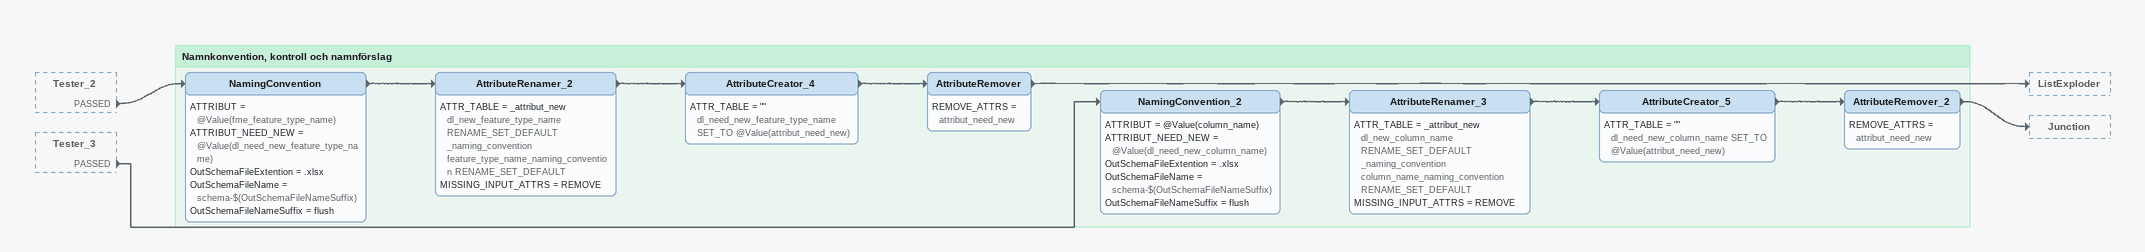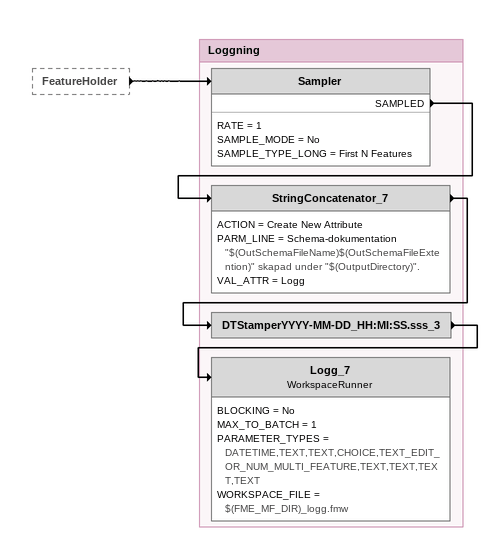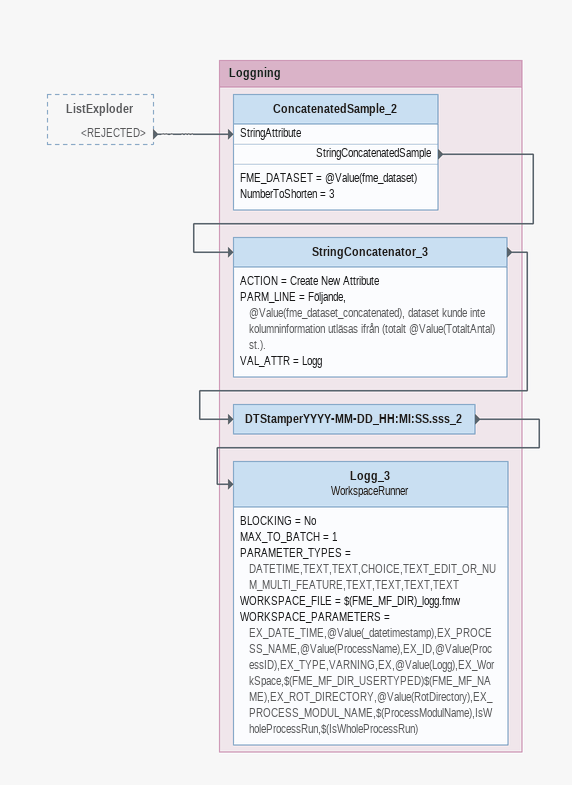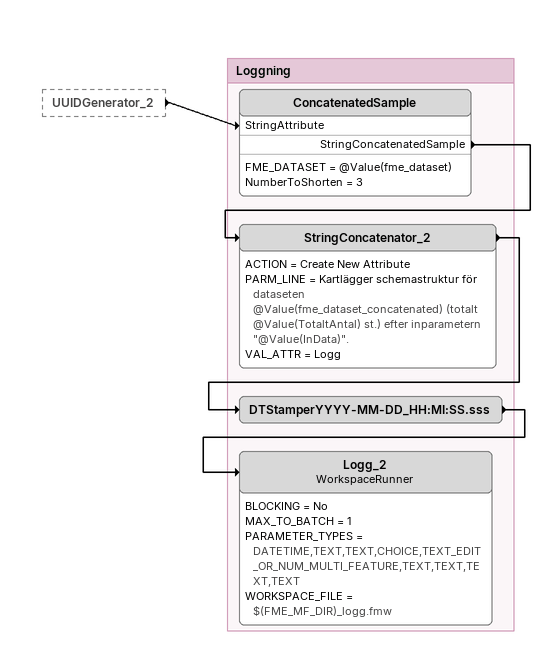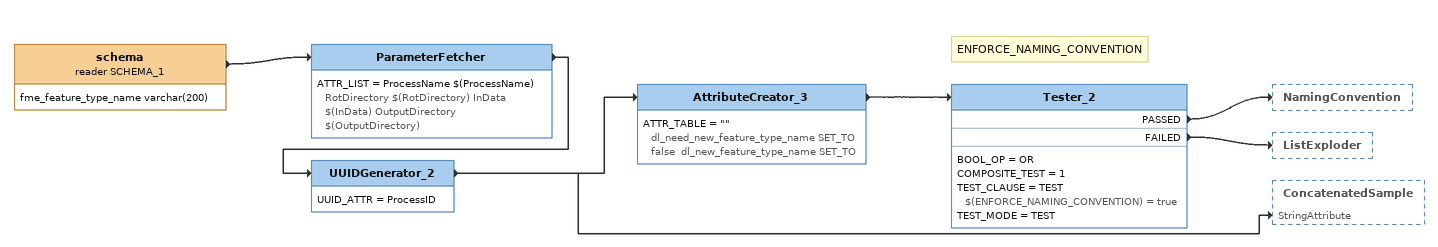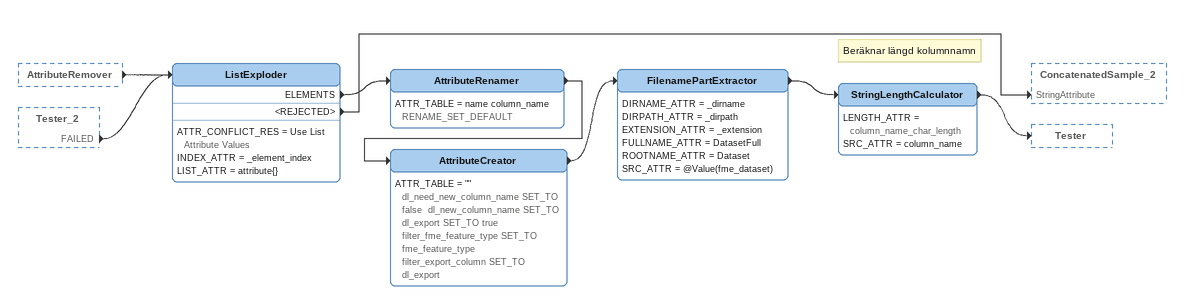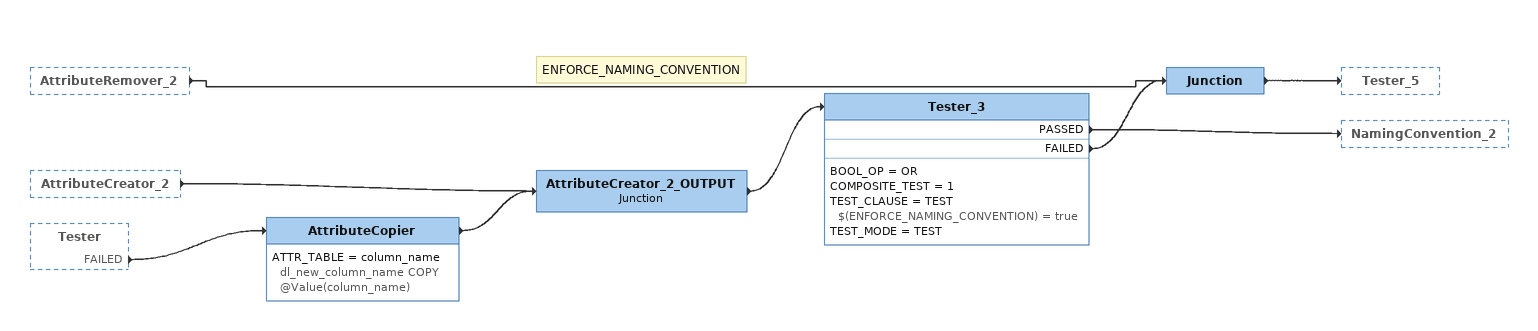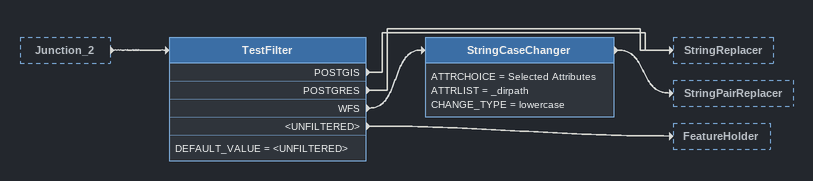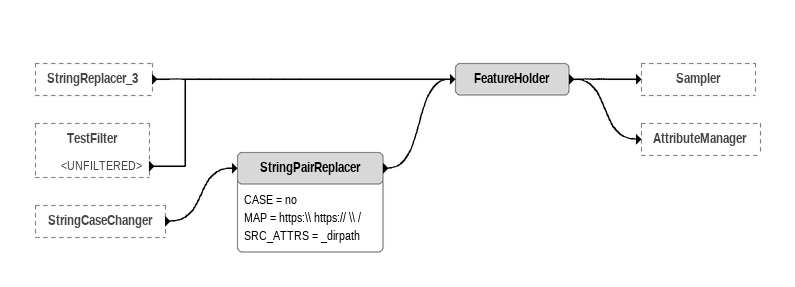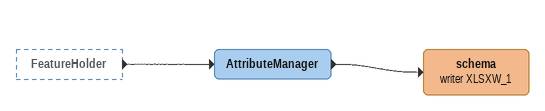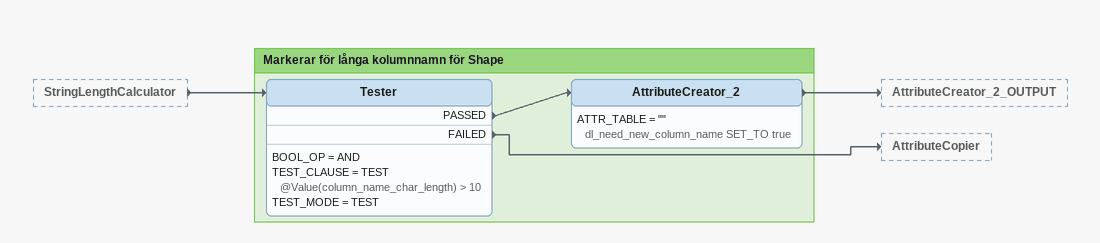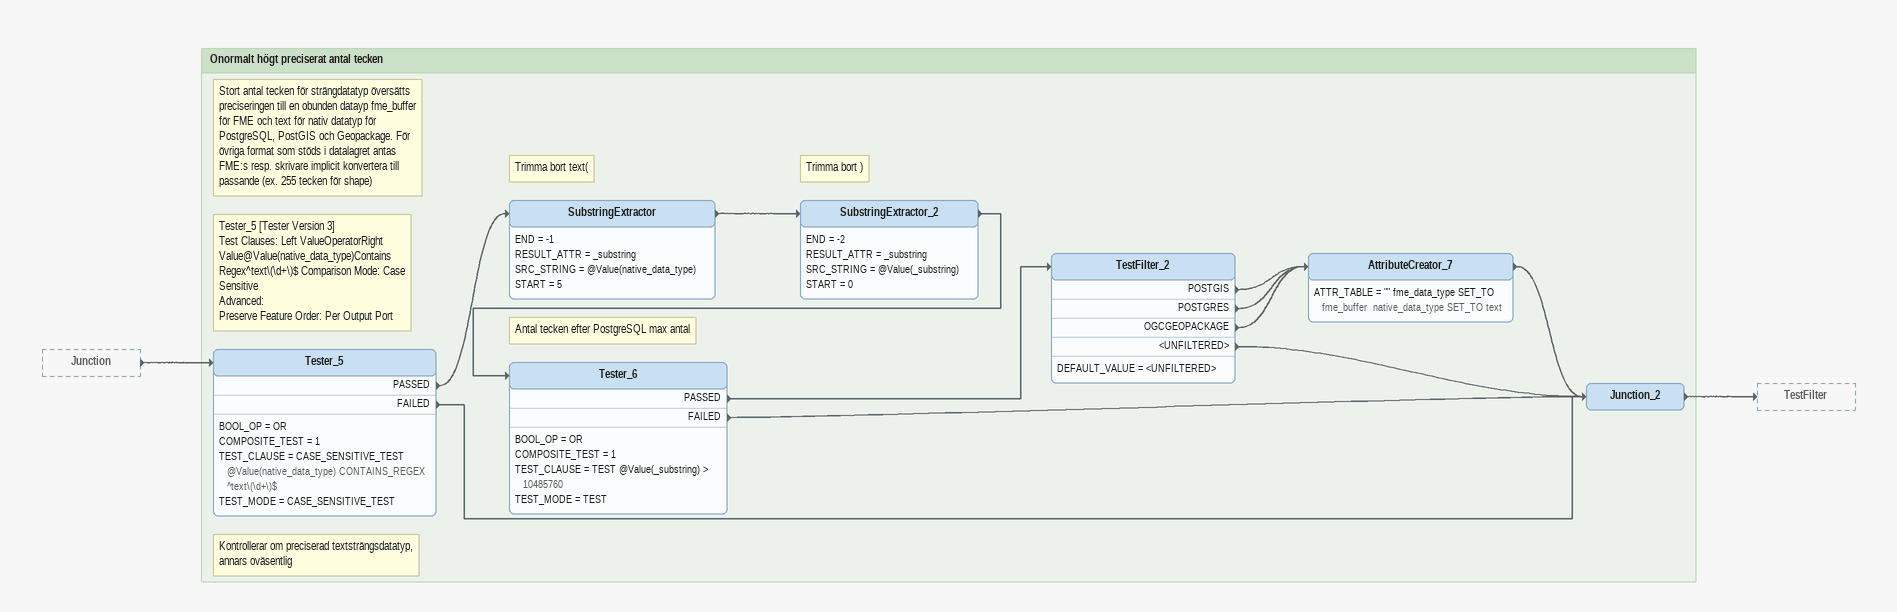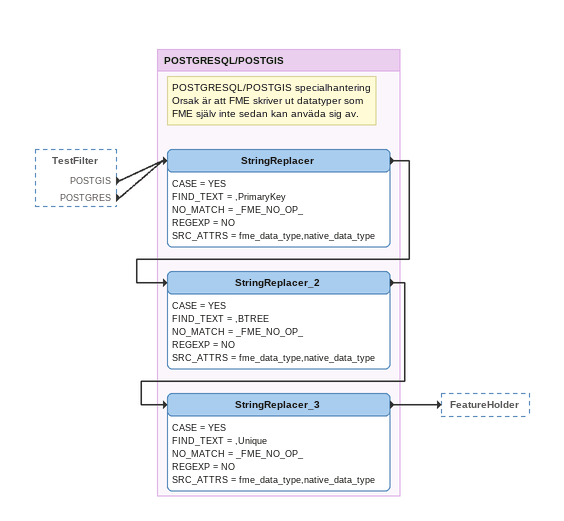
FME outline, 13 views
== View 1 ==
Tester_2 [outside]
    PASSED -> NamingConvention
Tester_3 [outside]
    PASSED -> NamingConvention_2

Bookmark: Namnkonvention, kontroll och namnförslag
NamingConvention
    ATTRIBUT = @Value(fme_feature_type_name)
    ATTRIBUT_NEED_NEW = @Value(dl_need_new_feature_type_name)
    OutSchemaFileExtention = .xlsx
    OutSchemaFileName = schema-$(OutSchemaFileNameSuffix)
    OutSchemaFileNameSuffix = flush
    -> AttributeRenamer_2
AttributeRenamer_2
    ATTR_TABLE = _attribut_new dl_new_feature_type_name RENAME_SET_DEFAULT  _naming_convention feature_type_name_naming_convention RENAME_SET_DEFAULT
    MISSING_INPUT_ATTRS = REMOVE
    -> AttributeCreator_4
AttributeCreator_4
    ATTR_TABLE = "" dl_need_new_feature_type_name SET_TO @Value(attribut_need_new)
    -> AttributeRemover
AttributeRemover
    REMOVE_ATTRS = attribut_need_new
    -> ListExploder
NamingConvention_2
    ATTRIBUT = @Value(column_name)
    ATTRIBUT_NEED_NEW = @Value(dl_need_new_column_name)
    OutSchemaFileExtention = .xlsx
    OutSchemaFileName = schema-$(OutSchemaFileNameSuffix)
    OutSchemaFileNameSuffix = flush
    -> AttributeRenamer_3
AttributeRenamer_3
    ATTR_TABLE = _attribut_new dl_new_column_name RENAME_SET_DEFAULT  _naming_convention column_name_naming_convention RENAME_SET_DEFAULT
    MISSING_INPUT_ATTRS = REMOVE
    -> AttributeCreator_5
AttributeCreator_5
    ATTR_TABLE = "" dl_need_new_column_name SET_TO @Value(attribut_need_new)
    -> AttributeRemover_2
AttributeRemover_2
    REMOVE_ATTRS = attribut_need_new
    -> Junction

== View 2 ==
FeatureHolder [outside]
    -> Sampler

Bookmark: Loggning
Sampler
    RATE = 1
    SAMPLE_MODE = No
    SAMPLE_TYPE_LONG = First N Features
    SAMPLED -> StringConcatenator_7
StringConcatenator_7
    ACTION = Create New Attribute
    PARM_LINE = Schema-dokumentation "$(OutSchemaFileName)$(OutSchemaFileExtention)" skapad under "$(OutputDirectory)".
    VAL_ATTR = Logg
    -> DTStamperYYYY-MM-DD_HH:MI:SS.sss_3
DTStamperYYYY-MM-DD_HH:MI:SS.sss_3
    -> Logg_7
Logg_7: WorkspaceRunner
    BLOCKING = No
    MAX_TO_BATCH = 1
    PARAMETER_TYPES = DATETIME,TEXT,TEXT,CHOICE,TEXT_EDIT_OR_NUM_MULTI_FEATURE,TEXT,TEXT,TEXT,TEXT
    WORKSPACE_FILE = $(FME_MF_DIR)_logg.fmw

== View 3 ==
ListExploder [outside]
    <REJECTED> -> ConcatenatedSample_2 [StringAttribute]

Bookmark: Loggning
ConcatenatedSample_2
    FME_DATASET = @Value(fme_dataset)
    NumberToShorten = 3
    StringConcatenatedSample -> StringConcatenator_3
StringConcatenator_3
    ACTION = Create New Attribute
    PARM_LINE = Följande, @Value(fme_dataset_concatenated), dataset kunde inte kolumninformation utläsas ifrån (totalt @Value(TotaltAntal) st.).
    VAL_ATTR = Logg
    -> DTStamperYYYY-MM-DD_HH:MI:SS.sss_2
DTStamperYYYY-MM-DD_HH:MI:SS.sss_2
    -> Logg_3
Logg_3: WorkspaceRunner
    BLOCKING = No
    MAX_TO_BATCH = 1
    PARAMETER_TYPES = DATETIME,TEXT,TEXT,CHOICE,TEXT_EDIT_OR_NUM_MULTI_FEATURE,TEXT,TEXT,TEXT,TEXT
    WORKSPACE_FILE = $(FME_MF_DIR)_logg.fmw
    WORKSPACE_PARAMETERS = EX_DATE_TIME,@Value(_datetimestamp),EX_PROCESS_NAME,@Value(ProcessName),EX_ID,@Value(ProcessID),EX_TYPE,VARNING,EX,@Value(Logg),EX_WorkSpace,$(FME_MF_DIR_USERTYPED)$(FME_MF_NAME),EX_ROT_DIRECTORY,@Value(RotDirectory),EX_PROCESS_MODUL_NAME,$(ProcessModulName),IsWholeProcessRun,$(IsWholeProcessRun)

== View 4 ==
UUIDGenerator_2 [outside]
    -> ConcatenatedSample [StringAttribute]

Bookmark: Loggning
ConcatenatedSample
    FME_DATASET = @Value(fme_dataset)
    NumberToShorten = 3
    StringConcatenatedSample -> StringConcatenator_2
StringConcatenator_2
    ACTION = Create New Attribute
    PARM_LINE = Kartlägger schemastruktur för dataseten @Value(fme_dataset_concatenated) (totalt @Value(TotaltAntal) st.) efter inparametern "@Value(InData)".
    VAL_ATTR = Logg
    -> DTStamperYYYY-MM-DD_HH:MI:SS.sss
DTStamperYYYY-MM-DD_HH:MI:SS.sss
    -> Logg_2
Logg_2: WorkspaceRunner
    BLOCKING = No
    MAX_TO_BATCH = 1
    PARAMETER_TYPES = DATETIME,TEXT,TEXT,CHOICE,TEXT_EDIT_OR_NUM_MULTI_FEATURE,TEXT,TEXT,TEXT,TEXT
    WORKSPACE_FILE = $(FME_MF_DIR)_logg.fmw

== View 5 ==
schema (reader SCHEMA_1)
    attributes: fme_feature_type_name varchar(200)
    -> ParameterFetcher
ParameterFetcher
    ATTR_LIST = ProcessName $(ProcessName) RotDirectory $(RotDirectory) InData $(InData) OutputDirectory $(OutputDirectory)
    -> UUIDGenerator_2
UUIDGenerator_2
    UUID_ATTR = ProcessID
    -> AttributeCreator_3
    -> ConcatenatedSample [StringAttribute]
AttributeCreator_3
    ATTR_TABLE = "" dl_need_new_feature_type_name SET_TO false  dl_new_feature_type_name SET_TO
    -> Tester_2
Note: ENFORCE_NAMING_CONVENTION
Tester_2
    BOOL_OP = OR
    COMPOSITE_TEST = 1
    TEST_CLAUSE = TEST $(ENFORCE_NAMING_CONVENTION) = true
    TEST_MODE = TEST
    PASSED -> NamingConvention
    FAILED -> ListExploder

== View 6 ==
AttributeRemover [outside]
    -> ListExploder
Tester_2 [outside]
    FAILED -> ListExploder
ListExploder
    ATTR_CONFLICT_RES = Use List Attribute Values
    INDEX_ATTR = _element_index
    LIST_ATTR = attribute{}
    ELEMENTS -> AttributeRenamer
    <REJECTED> -> ConcatenatedSample_2 [StringAttribute]
AttributeRenamer
    ATTR_TABLE = name column_name RENAME_SET_DEFAULT
    -> AttributeCreator
AttributeCreator
    ATTR_TABLE = "" dl_need_new_column_name SET_TO false  dl_new_column_name SET_TO   dl_export SET_TO true  filter_fme_feature_type SET_TO fme_feature_type  filter_export_column SET_TO dl_export
    -> FilenamePartExtractor
FilenamePartExtractor
    DIRNAME_ATTR = _dirname
    DIRPATH_ATTR = _dirpath
    EXTENSION_ATTR = _extension
    FULLNAME_ATTR = DatasetFull
    ROOTNAME_ATTR = Dataset
    SRC_ATTR = @Value(fme_dataset)
    -> StringLengthCalculator
Note: Beräknar längd kolumnnamn
StringLengthCalculator
    LENGTH_ATTR = column_name_char_length
    SRC_ATTR = column_name
    -> Tester

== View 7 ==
AttributeRemover_2 [outside]
    -> Junction
AttributeCreator_2 [outside]
    -> AttributeCreator_2_OUTPUT
Tester [outside]
    FAILED -> AttributeCopier
AttributeCopier
    ATTR_TABLE = column_name dl_new_column_name COPY @Value(column_name)
    -> AttributeCreator_2_OUTPUT
AttributeCreator_2_OUTPUT: Junction
    -> Tester_3
Note: ENFORCE_NAMING_CONVENTION
Tester_3
    BOOL_OP = OR
    COMPOSITE_TEST = 1
    TEST_CLAUSE = TEST $(ENFORCE_NAMING_CONVENTION) = true
    TEST_MODE = TEST
    PASSED -> NamingConvention_2
    FAILED -> Junction
Junction
    -> Tester_5

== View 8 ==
Junction_2 [outside]
    -> TestFilter
TestFilter
    DEFAULT_VALUE = <UNFILTERED>
    POSTGIS -> StringReplacer
    POSTGRES -> StringReplacer
    WFS -> StringCaseChanger
    <UNFILTERED> -> FeatureHolder
StringCaseChanger
    ATTRCHOICE = Selected Attributes
    ATTRLIST = _dirpath
    CHANGE_TYPE = lowercase
    -> StringPairReplacer

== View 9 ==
StringReplacer_3 [outside]
    -> FeatureHolder
TestFilter [outside]
    <UNFILTERED> -> FeatureHolder
StringCaseChanger [outside]
    -> StringPairReplacer
StringPairReplacer
    CASE = no
    MAP = https:\\ https:// \\ /
    SRC_ATTRS = _dirpath
    -> FeatureHolder
FeatureHolder
    -> Sampler
    -> AttributeManager

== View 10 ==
FeatureHolder [outside]
    -> AttributeManager
AttributeManager
    -> schema (writer XLSXW_1)
schema (writer XLSXW_1)

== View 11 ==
StringLengthCalculator [outside]
    -> Tester

Bookmark: Markerar för långa kolumnnamn för Shape
Tester
    BOOL_OP = AND
    TEST_CLAUSE = TEST @Value(column_name_char_length) > 10
    TEST_MODE = TEST
    PASSED -> AttributeCreator_2
    FAILED -> AttributeCopier
AttributeCreator_2
    ATTR_TABLE = "" dl_need_new_column_name SET_TO true
    -> AttributeCreator_2_OUTPUT

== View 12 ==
Junction [outside]
    -> Tester_5

Bookmark: Onormalt högt preciserat antal tecken
Note: Stort antal tecken för strängdatatyp översätts preciseringen till en obunden datayp fme_buffer för FME och text för nativ datatyp för PostgreSQL, PostGIS och Geopackage. För övriga format som stöds i datalagret antas FME:s resp. skrivare implicit konvertera till passande (ex. 255 tecken för shape)
Note: Tester_5 [Tester Version 3] / Test Clauses: Left ValueOperatorRight Value@Value(native_data_type)Contains Regex^text\(\d+\)$ Comparison Mode: Case Sensitive / Advanced: / Preserve Feature Order: Per Output Port
Note: Kontrollerar om preciserad textsträngsdatatyp, annars oväsentlig
Tester_5
    BOOL_OP = OR
    COMPOSITE_TEST = 1
    TEST_CLAUSE = CASE_SENSITIVE_TEST @Value(native_data_type) CONTAINS_REGEX ^text\(\d+\)$
    TEST_MODE = CASE_SENSITIVE_TEST
    PASSED -> SubstringExtractor
    FAILED -> Junction_2
Note: Trimma bort text(
SubstringExtractor
    END = -1
    RESULT_ATTR = _substring
    SRC_STRING = @Value(native_data_type)
    START = 5
    -> SubstringExtractor_2
Note: Trimma bort )
SubstringExtractor_2
    END = -2
    RESULT_ATTR = _substring
    SRC_STRING = @Value(_substring)
    START = 0
    -> Tester_6
Note: Antal tecken efter PostgreSQL max antal
Tester_6
    BOOL_OP = OR
    COMPOSITE_TEST = 1
    TEST_CLAUSE = TEST @Value(_substring) > 10485760
    TEST_MODE = TEST
    PASSED -> TestFilter_2
    FAILED -> Junction_2
TestFilter_2
    DEFAULT_VALUE = <UNFILTERED>
    POSTGIS -> AttributeCreator_7
    POSTGRES -> AttributeCreator_7
    OGCGEOPACKAGE -> AttributeCreator_7
    <UNFILTERED> -> Junction_2
AttributeCreator_7
    ATTR_TABLE = "" fme_data_type SET_TO fme_buffer  native_data_type SET_TO text
    -> Junction_2
Junction_2
    -> TestFilter

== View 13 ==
TestFilter [outside]
    POSTGIS -> StringReplacer
    POSTGRES -> StringReplacer

Bookmark: POSTGRESQL/POSTGIS
Note: POSTGRESQL/POSTGIS specialhantering / Orsak är att FME skriver ut datatyper som FME själv inte sedan kan anväda sig av.
StringReplacer
    CASE = YES
    FIND_TEXT = ,PrimaryKey
    NO_MATCH = _FME_NO_OP_
    REGEXP = NO
    SRC_ATTRS = fme_data_type,native_data_type
    -> StringReplacer_2
StringReplacer_2
    CASE = YES
    FIND_TEXT = ,BTREE
    NO_MATCH = _FME_NO_OP_
    REGEXP = NO
    SRC_ATTRS = fme_data_type,native_data_type
    -> StringReplacer_3
StringReplacer_3
    CASE = YES
    FIND_TEXT = ,Unique
    NO_MATCH = _FME_NO_OP_
    REGEXP = NO
    SRC_ATTRS = fme_data_type,native_data_type
    -> FeatureHolder
